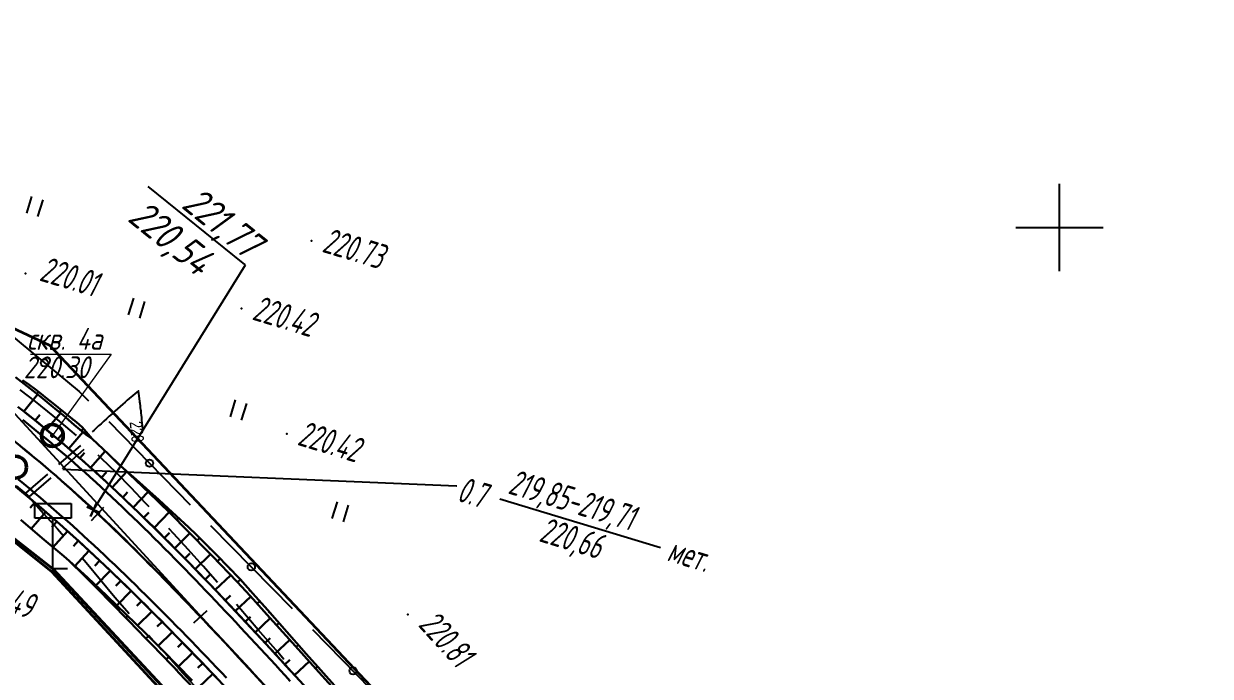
# Model space of a CAD drawing. Header units: millimetres. Extents: x -1799 to 6962, y -1020 to 4121.
# Drawn here: x -748.1 to -584.9, y 3617 to 3706.7 of the extents above; entities that cross this region are included whole.
import ezdxf
from ezdxf import colors
from ezdxf.entities.mleader import LeaderData, LeaderLine
from ezdxf.math import Vec2, Vec3

# ---------------------------------------------------------------- set-up
doc = ezdxf.new("R2010")
doc.units = ezdxf.units.MM
doc.linetypes.add('CONTI', pattern=[0])
for name, color, linetype, lineweight in [('10', 1, 'Continuous', 35), ('геология', 7, 'Continuous', 20), ('КОПИЯ_ОСЬ_13_ОТКОСЫ', 7, 'Continuous', 30), ('КОПИЯ_ОСЬ_ГРАНИЦЫ_ПОЛОС', 7, 'Continuous', 30), ('ОСЬ_ВЕРХ_ПОКРЫТИЯ_ГРАНИЦЫ_ПОЛОС', 7, 'Continuous', 30), ('ОСЬ_ВЕРХ_ПОКРЫТИЯ_ОСЬ', 1, 'Continuous', 30), ('Отметки', 5, 'Continuous', 30)]:
    doc.layers.add(name, color=color, linetype=linetype, lineweight=lineweight)
for name, color, linetype in [('_Ростелеком', 6, 'Continuous'), ('GOR_BDEFAULT', 212, 'CONTI'), ('NAD_MDEFAULT', 7, 'CONTI'), ('PI_OTDEFAULT', 172, 'CONTI'), ('PI_TTDEFAULT', 5, 'CONTI'), ('PLN_O', 7, 'CONTI'), ('SETKR', 2, 'CONTI'), ('SIT_LDEFAULT', 7, 'CONTI'), ('ZAPSKDEFAULT', 7, 'CONTI'), ('КОПИЯ_ОСЬ_ТАНГЕНСЫ', 1, 'Continuous'), ('ОСЬ_ВЕРХ_ПОКРЫТИЯ_ПИКЕТЫ', 1, 'Continuous'), ('ОСЬ_ВЕРХ_ПОКРЫТИЯ_ТАНГЕНСЫ', 1, 'Continuous'), ('разметка', 7, 'Continuous')]:
    doc.layers.add(name, color=color, linetype=linetype)
doc.styles.add('eskd', font='spds.shx', dxfattribs={"width": 1.2, "oblique": 15})
doc.styles.add('SHRFT', font='TXT', dxfattribs={"width": 3.5})
doc.styles.add('STYLE1', font='romand.shx', dxfattribs={"width": 0.9})
doc.styles.add('ГОСТ', font='', dxfattribs={"oblique": 15, "height": 4})
doc.styles.get('ГОСТ').set_extended_font_data('GOST type A')
doc.linetypes.add('кабель_связи_проект.', pattern='A,10,-1,["/",STYLE1,S=3,R=0,X=0,Y=-1.5],-4.1', length=15.1)

# ---------------------------------------------------------------- blocks, each defined once
blk = doc.blocks.new('BL_333')
at = {"color": 0}
for p, q in [((0, -6), (0, 6)), ((-6, 0), (6, 0))]:
    blk.add_line(p, q, dxfattribs=at)
blk = doc.blocks.new('BL_2011')
at = {"color": 0}
for p, q in [((0, 0), (0, 2.4)), ((1.6, 0), (1.6, 2.4))]:
    blk.add_line(p, q, dxfattribs=at)
blk = doc.blocks.new('BL_13')
at = {"color": 0}
for p, q in [((-2.5, 7), (-2.5, 9)), ((-2.5, 9), (2.5, 9)), ((2.5, 9), (2.5, 7)), ((0, 7), (-2.5, 7)), ((0, 0), (0, 7)), ((2.5, 7), (0, 7)), ((2, 0), (0, 0))]:
    blk.add_line(p, q, dxfattribs=at)
blk = doc.blocks.new('_None')
blk = doc.blocks.new('Крест')
at = {"layer": 'Отметки'}
for points in [[(-1, 0), (1, 0)], [(0, 1), (0, -1)]]:
    blk.add_lwpolyline(points, dxfattribs=at)

msp = doc.modelspace()

# ---------------------------------------------------------------- linework, layer by layer
at = {"linetype": 'Continuous'}
for points in [[(-742.721274194706, 3645.424882506405), (-688.5642046485355, 3643.152492242319), (-688.5020915235709, 3643.133701807273)], [(-682.5881451403166, 3641.344617368107), (-660.5278156915938, 3634.670936280315)]]:
    msp.add_lwpolyline(points, dxfattribs=at)
at = {"layer": '10'}
for points in [[(-1127.044035623481, 3748.853480735247), (-1082.584035623519, 3724.793480734726), (-1040.334035623519, 3713.903480735061), (-945.9640356234067, 3701.783480734949), (-821.164035623593, 3695.803480735433), (-801.8740356235558, 3692.213480734651), (-802.5440356234812, 3689.663480734837), (-744.5440356234812, 3662.453480734875), (-623.344035623295, 3533.8734807348), (-488.3940356235744, 3411.683480735322), (-417.2740356234626, 3367.923480734614), (-360.3940356235744, 3343.983480735135), (-65.03403562370477, 3344.8734807348)], [(-292.8940356235744, 3314.103480735247), (-344.7340356234254, 3319.753480734688), (-352.2740356234626, 3320.573480734986), (-411.164035623593, 3343.133480735508), (-413.7040356236303, 3334.31348073521), (-420.2240356236489, 3338.423480734614), (-418.4240356233695, 3343.833480734763), (-451.844035623295, 3361.683480735322), (-499.7340356234254, 3391.903480735061), (-538.6840356236116, 3423.593480734539), (-636.5140356236861, 3515.243480734912), (-636.5140356236861, 3515.243480734912), (-707.1340356233322, 3591.213480734651), (-744.2240356236489, 3631.303480735433), (-771.1140356233136, 3652.853480735247), (-773.6540356233509, 3647.183480735322), (-777.2440356236675, 3649.833480734763)]]:
    msp.add_lwpolyline(points, dxfattribs=at)
at = {"layer": '_Ростелеком', "linetype": 'кабель_связи_проект.', "lineweight": 40, "ltscale": 0.25}
msp.add_lwpolyline([(-948.5302202035, 3678.474030340475), (-823.7066648495584, 3672.227009011817), (-802.844035623586, 3667.693480735098), (-774.3940356235744, 3654.573480734986), (-771.1140356126616, 3652.853480759461), (-744.0636659028733, 3631.703854776372), (-653.9126219108202, 3534.93125794587), (-613.1441600457092, 3493.635323407513), (-571.1658693935515, 3454.304877544207), (-538.3675685734397, 3423.835414310371), (-499.7591154330203, 3392.664116248873), (-473.8565671725864, 3375.57403624655), (-451.8440356216943, 3361.68348073439), (-428.9018793791383, 3349.429815595423), (-411.164035623593, 3343.133480735508), (-385.1098188510132, 3333.152446087835), (-352.0277874414078, 3321.936123875354), (-297.633610854673, 3315.250894390431)], dxfattribs=at)
at = {"layer": 'GOR_BDEFAULT', "color": 212, "elevation": 220, "flags": 128}
msp.add_lwpolyline([(-731.6882996236, 3650.939217735467), (-731.7382996235883, 3651.389214735863), (-731.7782996235674, 3651.799218735111), (-731.8182996236046, 3652.169213734952), (-731.8582996235837, 3652.51921173503), (-731.8882996235534, 3652.829216734891), (-731.9182996235813, 3653.119217735169), (-731.9482996235511, 3653.379212735606), (-731.978299623579, 3653.619217735169), (-731.9982996235976, 3653.829216734891), (-732.018299623558, 3654.029213735287), (-732.0382996235767, 3654.199212734972), (-732.0582996235953, 3654.359215734911), (-732.0782996235557, 3654.509217735765), (-732.088299623565, 3654.639214735863), (-732.1082996235837, 3654.76921173503), (-732.228299623579, 3655.819214735565), (-732.2782996235674, 3656.189217735467), (-733.5682996236046, 3655.149216735189), (-733.838299623565, 3654.909211734695), (-734.1382996235534, 3654.639214735863), (-734.4682996235697, 3654.349213735585), (-734.8182996236046, 3654.039216734854), (-735.1782996235906, 3653.70921473523), (-735.5582996235953, 3653.379212735606), (-735.9382996236, 3653.029213735287), (-736.3182996236046, 3652.689217735467), (-736.6982996235511, 3652.339211735328), (-737.0682996236046, 3652.009217735765), (-737.4382996236, 3651.679215735209), (-737.7782996235674, 3651.369217735169), (-738.1082996235837, 3651.069214735565), (-738.408299623572, 3650.799218735111), (-738.6782996235906, 3650.549218735111)], dxfattribs=at)
at = {"layer": 'PI_TTDEFAULT', "color": 5}
for p in [(-708.518299623558, 3676.829216734891, 220.728), (-747.8282996235557, 3672.339211735328, 220.008), (-718.1282996236023, 3667.51921173503, 220.42), (-711.908299623572, 3650.289216734854, 220.423), (-695.268299623558, 3625.429215735209, 220.815)]:
    msp.add_point(p, dxfattribs=at)
at = {"layer": 'PLN_O'}
for p, q in [((-751.4282996235906, 3665.109215734911), (-740.4382996236, 3656.119217735169)), ((-740.4382996236, 3656.119217735169), (-739.1782996235906, 3654.829216734891)), ((-736.3782996236023, 3651.969216735487), (-725.1782996235906, 3640.539216734854)), ((-722.3782996236023, 3637.689217735467), (-711.1782996235906, 3626.259217735765)), ((-708.3882996235534, 3623.399216735189), (-697.1882996236, 3611.969216735487))]:
    msp.add_line(p, q, dxfattribs=at)
for centre in [(-745.2382996235883, 3660.039216734854), (-730.7782996235674, 3646.259217735765), (-716.7782996235674, 3631.979210735683), (-702.7882996235767, 3617.689217735467)]:
    msp.add_circle(centre, 0.5, dxfattribs=at)
at = {"layer": 'SIT_LDEFAULT', "color": 7}
for p, q in [((-746.4682996235697, 3654.70921473523), (-748.5782996235557, 3656.349213735585)), ((-744.0382996235767, 3652.759217735765), (-746.4682996235697, 3654.70921473523)), ((-741.6882996236, 3650.799218735111), (-744.0382996235767, 3652.759217735765)), ((-740.8182996236046, 3650.039216734854), (-741.6882996236, 3650.799218735111)), ((-743.228299623579, 3646.059212735307), (-740.2082996235604, 3648.679215735209)), ((-742.768299623558, 3645.539216734854), (-739.7482996235976, 3648.159211734695)), ((-737.368299623593, 3646.909211734695), (-737.8482996235743, 3647.349213735585)), ((-735.3082996235953, 3644.899216735189), (-737.368299623593, 3646.909211734695)), ((-747.768299623558, 3642.129212735606), (-744.7482996235976, 3644.749215735507)), ((-747.3082996235953, 3641.609215734911), (-744.2882996235767, 3644.229210735683)), ((-733.298299623586, 3642.849213735585), (-735.3082996235953, 3644.899216735189)), ((-749.1282996236023, 3643.139214735863), (-747.5382996235767, 3641.869217735169)), ((-731.3182996236046, 3640.759217735765), (-733.298299623586, 3642.849213735585)), ((-747.5382996235767, 3641.869217735169), (-745.3482996235743, 3639.349213735585)), ((-730.8282996235557, 3640.229210735683), (-731.3182996236046, 3640.759217735765)), ((-745.3482996235743, 3639.349213735585), (-743.4282996235906, 3637.20921473523)), ((-743.4282996235906, 3637.20921473523), (-742.6282996236023, 3636.26921173503)), ((-727.4182996235813, 3636.51921173503), (-728.118299623593, 3637.289216734854)), ((-725.478299623579, 3634.399216735189), (-727.4182996235813, 3636.51921173503)), ((-723.3882996235534, 3632.069214735565), (-725.478299623579, 3634.399216735189)), ((-740.048299623586, 3633.219216735487), (-739.5082996235487, 3632.579216734891)), ((-739.5082996235487, 3632.579216734891), (-737.518299623558, 3630.199212734972)), ((-721.4382996236, 3629.839211735328), (-723.3882996235534, 3632.069214735565)), ((-737.518299623558, 3630.199212734972), (-735.5282996235674, 3627.829216734891)), ((-735.5282996235674, 3627.829216734891), (-733.5782996235557, 3625.589211735328)), ((-718.4882996235883, 3626.449212734972), (-718.8182996236046, 3626.829216734891)), ((-715.8182996236046, 3623.349213735585), (-718.4882996235883, 3626.449212734972)), ((-730.9282996235906, 3622.609215734911), (-729.158299623572, 3620.649216735189)), ((-713.0982996235743, 3620.199212734972), (-715.8182996236046, 3623.349213735585)), ((-729.1482996235627, 3620.659211734695), (-726.6982996235511, 3617.95921473523)), ((-712.2882996235767, 3619.26921173503), (-713.0982996235743, 3620.199212734972)), ((-726.7082996235604, 3617.949212734972), (-724.1982996235511, 3615.199212734972))]:
    msp.add_line(p, q, dxfattribs=at)
at = {"layer": 'геология', "color": 1, "linetype": 'Continuous'}
for p, q in [((-747.1297060715642, 3661.222246702214), (-736.0384942934525, 3661.222246702214)), ((-736.0384942934525, 3661.222246702214), (-744.1390435478734, 3650.0449848747))]:
    msp.add_line(p, q, dxfattribs=at)
at = {"layer": 'геология', "color": 1, "linetype": 'Continuous', "lineweight": 50}
for centre, radius in [((-744.1390435478734, 3650.0449848747), 1.5), ((-744.1390435478734, 3650.0449848747), 0.1033866461948492), ((-749.1892529598463, 3645.697183556308), 1.5)]:
    msp.add_circle(centre, radius, dxfattribs=at)
at = {"layer": 'КОПИЯ_ОСЬ_13_ОТКОСЫ'}
for points in [[(-749.2217216321933, 3658.069158543286), (-746.747051222037, 3656.153387058911), (-745.930644972037, 3655.506566990552), (-745.1192436048495, 3654.854681004223), (-744.3116874525058, 3654.199407566723), (-743.509014112662, 3653.539281834302), (-742.7100028821933, 3652.875982273755), (-741.9159354993808, 3652.208074558911), (-741.1253471204745, 3651.537237156567), (-740.3395194837558, 3650.862035740552), (-739.5570487806308, 3650.184087742505), (-738.6778373548495, 3649.617834080395), (-736.428447706412, 3647.481878269848), (-734.9447440931308, 3646.048376072583), (-732.6877860853183, 3643.942327488598), (-729.7241630384433, 3641.101842869458), (-727.7161063978183, 3639.13321493977), (-725.7254447767245, 3637.147008885083), (-722.156963331412, 3633.513769138989), (-718.7129325696933, 3629.927679051098), (-716.934307081412, 3627.989110935864), (-714.219463331412, 3625.001134861645), (-711.5234794446933, 3622.012975681958), (-707.5052909681308, 3617.538427342114), (-700.7950248548495, 3610.123601902661)], [(-749.2216976717664, 3658.069161154714), (-746.7470806673718, 3656.153376318899), (-745.9306362703992, 3655.506567694631), (-745.1192654207898, 3654.854681708303), (-744.3116558626843, 3654.199396826712), (-743.5090206698133, 3653.539274908987), (-742.7100323275281, 3652.875979163137), (-741.9159115389539, 3652.208086707083), (-741.1253231600476, 3651.537241675344), (-740.3394955233289, 3650.862032629934), (-738.6778057650281, 3649.617838599173)], [(-748.2264126375867, 3657.652041174856), (-747.3714397982312, 3657.049536444631), (-746.5249126986218, 3656.436644293753), (-745.6999538973523, 3655.797129370657), (-744.8793743685437, 3655.153250433889), (-744.0624950960828, 3654.505896307913), (-741.6379192904187, 3652.538756110159), (-740.837817056532, 3651.875586249319), (-740.0417812899304, 3651.208750464407), (-738.6778057650281, 3649.617838599173)], [(-747.6438625887586, 3657.241514899221), (-747.6870220736218, 3657.180269934622)], [(-748.0450248548495, 3653.35440634602), (-746.183818800162, 3655.707159031567)], [(-746.033617837782, 3656.055792548147), (-746.2582043245984, 3655.766077734915)], [(-744.460245950575, 3654.821104742971), (-744.5361431673718, 3654.725340582815)], [(-742.903490884657, 3653.565558173147), (-743.1599377230359, 3653.249476172415)], [(-746.4834403821933, 3652.104650486645), (-745.8542899915683, 3652.881872166333)], [(-744.9359550306308, 3650.837713230786), (-743.029033643912, 3653.140813816723)], [(-741.352839334364, 3652.302462317434), (-741.4394177035047, 3652.19800446221)], [(-743.4021415540683, 3649.554082859692), (-742.758525831412, 3650.315130222973)], [(-741.881572706412, 3648.254858006177), (-739.9340019056308, 3650.510686863598)], [(-739.8513058260633, 3650.986590125051), (-740.1564510897351, 3650.724974371878)], [(-740.3800468275058, 3646.933629978833), (-739.7218437025058, 3647.677709568677)], [(-738.882060987662, 3645.608495701489), (-736.8612479993808, 3647.892858494458)], [(-735.6860366895762, 3646.764988339891), (-734.9447669818965, 3646.048370457639), (-732.6877723768321, 3643.942326701631), (-729.7241765096751, 3641.101832784166), (-727.716107471284, 3639.133207238664), (-725.7254139021006, 3637.147013104905), (-722.1569515302745, 3633.513773358812), (-718.7129512861338, 3629.927675641527), (-716.9342876508799, 3627.989113248338), (-714.219474418458, 3625.001131452073), (-711.5234695509043, 3622.012991345872), (-707.5052753522959, 3617.538425839891), (-700.7950378492442, 3610.123604215135)], [(-735.6860366895762, 3646.764988339891), (-735.6267459303108, 3646.702769908507), (-735.4457909449902, 3646.519110015978), (-735.2603002920714, 3646.340032167186), (-735.070389910039, 3646.165648318281), (-732.6181551054087, 3644.020568526735), (-730.317703349885, 3641.963323033799), (-729.5605617597666, 3641.270519650926), (-728.8140731885997, 3640.567648805131), (-725.4393564298716, 3637.431588567247), (-724.3263240888682, 3636.37824288701), (-723.5945383146372, 3635.667073644151), (-722.8716245725718, 3634.948217786302), (-721.4400793150035, 3633.499817288865), (-720.0160976484385, 3632.048470891466), (-718.3183113172618, 3630.302101529588), (-716.5569397047129, 3628.343983090867), (-714.5386787489024, 3626.081760800828), (-709.217111213502, 3620.044859326829), (-707.2337432935801, 3617.788286603441), (-704.9624019697276, 3615.25791589116)], [(-737.3961601087558, 3644.269842137036), (-736.7107353040683, 3645.020635594067)], [(-735.9248466321933, 3642.915166844067), (-733.9111747571933, 3645.08389853352)], [(-732.7061999872294, 3644.098393596162), (-732.7734528616038, 3644.022276795854)], [(-749.44940203017, 3643.247048028198), (-746.448181327045, 3640.749428399292), (-743.4893190223574, 3638.187325127808), (-741.8413698036074, 3636.719032891479), (-740.20721453017, 3635.235359795776), (-736.9697267372012, 3632.217781670776), (-733.7715455848574, 3629.142586358276), (-729.90740984267, 3625.317207940308), (-728.5124513465762, 3623.910439141479), (-726.84442156142, 3622.212685235229), (-725.3894655067324, 3620.719368584839), (-723.3170167762637, 3618.574989922729), (-720.5615846473574, 3615.698921807495)], [(-734.4687919446933, 3641.544042576489), (-733.7886771985995, 3642.258642185864)], [(-733.0199394056308, 3640.165258396802), (-730.981670362662, 3642.307104099927)], [(-731.2122059896556, 3642.76874533986), (-731.2348061636058, 3642.743535436143)], [(-746.5723268348574, 3640.852699883667), (-747.20721453017, 3640.08979094812)], [(-729.7301174238291, 3641.425667203416), (-729.8852072790232, 3641.256174958696)], [(-745.05828874892, 3639.545937188354), (-747.0620729286074, 3637.231850274292)], [(-731.5796928235995, 3638.777685154614), (-730.8893241712558, 3639.481054295239)], [(-730.1523856946933, 3637.37671469563), (-728.0777396985995, 3639.490331638989)], [(-728.2684389188853, 3640.060601151933), (-728.3205691412059, 3640.004503644456)], [(-748.4660646278262, 3638.446388848511), (-745.5491334754824, 3635.923073418823), (-742.5693361122012, 3633.441719659058), (-741.8355714637637, 3632.804909356323), (-739.318786795795, 3630.51020110437), (-736.64373796767, 3628.001289971558), (-733.997009452045, 3625.462563164917), (-731.3969728309512, 3622.912026055542), (-728.819763358295, 3620.338478692261), (-727.0134279090762, 3618.510384209839), (-724.9350587684512, 3616.385872491089)], [(-743.546325858295, 3638.236733086792), (-744.214294608295, 3637.465370782104)], [(-726.8033701017466, 3638.69914094304), (-727.0312925413218, 3638.453873074998)], [(-725.339160545167, 3637.336764729966), (-725.4158750608531, 3637.255703366746)], [(-742.0516359168887, 3636.907906182495), (-744.0532838661074, 3634.677040703979)], [(-740.5686647254824, 3635.565956719604), (-741.2421876747012, 3634.828011162964)], [(-728.7273368665683, 3635.973424900708), (-728.0260429212558, 3636.66821860188)], [(-727.3197440931308, 3634.552587498364), (-725.220195753287, 3636.632635105786)], [(-723.8920904234019, 3635.956242955674), (-724.2222257688609, 3635.61653748845)], [(-739.102478202045, 3634.205666192261), (-741.063903983295, 3632.101326592651)], [(-722.4740367963877, 3634.545949376573), (-722.5863395765391, 3634.434953130235)], [(-742.5693243970072, 3633.441731857521), (-741.8355897893107, 3632.804912852508), (-739.3187848557627, 3630.510192798835), (-736.6437338818705, 3628.001299308998), (-733.9969920148051, 3625.462559150917), (-731.3969964017069, 3622.912039207679), (-728.819790743748, 3620.338493751747), (-727.013412379185, 3618.510394500953), (-724.9350337018168, 3616.385861801368)], [(-742.5693243970072, 3633.441731857521), (-741.8404070367014, 3632.799834059936), (-741.1305704344904, 3632.136375951034), (-740.4247054089701, 3631.467488097412), (-738.0194171895182, 3629.043506550056), (-733.9210080136454, 3624.850567268592), (-732.2041720379984, 3623.09764139579), (-731.5219401349223, 3622.390050338966), (-730.1466397275126, 3620.981717514259), (-729.4656952847636, 3620.269363807899), (-727.4075154294169, 3618.139768051368), (-726.7269848813212, 3617.422334121925), (-724.6717680920756, 3615.27578680442)], [(-737.6394655067324, 3632.841988213745), (-738.2932741004824, 3632.140541680542)], [(-725.9122123548495, 3633.131780613598), (-725.2123222181308, 3633.825139988598)], [(-724.520732862662, 3631.69522665852), (-722.3895683118808, 3633.750646580395)], [(-721.0695062711802, 3633.122122205247), (-721.4357343748179, 3632.762799657335)], [(-739.6587721337473, 3630.699470924598), (-739.5954653252757, 3630.762458490593)], [(-736.1879884559512, 3631.466103203979), (-738.1523439247012, 3629.423164971558)], [(-723.132305128287, 3630.255681980786), (-722.4219169446933, 3630.940801609692)], [(-721.743877393912, 3628.816137303052), (-719.616191847037, 3630.868200291333)], [(-719.6704422071543, 3631.692924893846), (-719.7930666044322, 3631.573711789598)], [(-738.2511996258891, 3629.278649734718), (-738.2300070752299, 3629.299554275733)], [(-734.7463380653262, 3630.079872735229), (-735.4011232215762, 3629.398903496948)], [(-718.2780204847422, 3630.257311261644), (-718.681991203126, 3629.893930829515)], [(-736.8497675885355, 3627.85177080558), (-736.6707076062357, 3628.026880668861)], [(-733.3112794715762, 3628.686928399292), (-735.2789308387637, 3626.699318536011)], [(-720.3658256360995, 3627.366674412427), (-719.650615675162, 3628.044439305005)], [(-718.9937553235995, 3625.911504734692), (-716.8638725110995, 3627.911626805005)], [(-716.9404827192393, 3628.770370877733), (-717.0751396253672, 3628.649242795457)], [(-735.4537462224162, 3626.419512199623), (-735.3940514554179, 3626.477874683601)], [(-731.8899537879824, 3627.279854424683), (-732.545837577045, 3626.617317803589)], [(-730.4686281043887, 3625.872780450073), (-732.4102784950137, 3623.911446221558)], [(-715.6072879865733, 3627.279539502611), (-715.984122855958, 3626.943342603196)], [(-714.2775970533457, 3625.785583890428), (-714.4038749769297, 3625.674269116868)], [(-734.0560702313578, 3624.988953041297), (-733.7835740079081, 3625.254905151588)], [(-729.0551759559512, 3624.457802422729), (-729.708435233295, 3623.810036309448)], [(-717.624980909537, 3624.453313816723), (-716.9121513196933, 3625.117010105786)], [(-716.2620658704745, 3622.989568699536), (-714.1656913587558, 3624.941503513989)], [(-712.9550682142344, 3624.285278714647), (-713.2995964124766, 3623.981575406541)], [(-732.6566561688578, 3623.560093330604), (-732.565935992161, 3623.648858474952)], [(-727.6510011512637, 3623.03363860437), (-729.5981447059512, 3621.120583184448)], [(-711.6325393751231, 3622.784973538865), (-711.7473827436534, 3622.68373910283)], [(-731.2633723248637, 3622.125272201759), (-730.9308804501688, 3622.449966835243)], [(-726.251892264545, 3621.604500420776), (-726.9035646278262, 3620.969551690308)], [(-714.9009208509433, 3621.524236668286), (-714.1995048353183, 3622.172063816723)], [(-713.5439872571933, 3620.054998387036), (-711.4783744642245, 3621.962743748364)], [(-710.3100105360118, 3621.284668363084), (-710.6222568586436, 3621.009420789232)], [(-729.869122408787, 3620.691399025184), (-729.7571419705546, 3620.798441337806)], [(-728.4815377225077, 3619.251057075721), (-728.1049298276102, 3619.615036415321)], [(-724.8583986122012, 3620.16986907312), (-726.8005983192324, 3618.292824395386)], [(-712.186992628287, 3618.585760105786), (-711.4984550306308, 3619.221685398755)], [(-708.9878593519297, 3619.784029401292), (-709.092074973878, 3619.69243089055)], [(-727.0947092999613, 3617.809999870521), (-726.9680460919535, 3617.930148529274)], [(-723.4685060340762, 3618.731728203979), (-724.11590593642, 3618.106056817261)], [(-710.830791456412, 3617.115850437817), (-708.8022880384433, 3618.982732762036)], [(-707.6675106123057, 3618.281805432786), (-707.949927909669, 3618.033579267015)], [(-722.0842286903262, 3617.288216241089), (-724.0161134559512, 3615.437355645386)]]:
    msp.add_lwpolyline(points, dxfattribs=at)
at = {"layer": 'КОПИЯ_ОСЬ_ГРАНИЦЫ_ПОЛОС'}
for points in [[(-748.3876994470102, 3653.624677586754), (-747.5852446801928, 3652.989420332399), (-746.7868703526237, 3652.349752646324), (-745.9925290584415, 3651.705788744998), (-745.2021718044907, 3651.057641636034), (-744.4157480551712, 3650.405423102354), (-743.6332057772579, 3649.749243729201), (-742.8544914840804, 3649.08921291252), (-742.0795502788005, 3648.425438853365), (-741.3083258975148, 3647.758028592368), (-740.5407607512225, 3647.087088002277), (-739.776795967764, 3646.41272181311), (-739.01637143277, 3645.735033623328), (-738.2594258302033, 3645.054125908216), (-737.5058966821143, 3644.370100049687), (-736.7557203884553, 3643.683056332556), (-736.0088322647989, 3642.993093976204), (-735.2651665818903, 3642.300311148551), (-734.5246566021142, 3641.604804980022), (-733.7872346173881, 3640.906671588694), (-733.0528319850473, 3640.206006088679), (-732.3213791642538, 3639.502902625513), (-731.5928057513574, 3638.797454379884), (-730.867040514966, 3638.089753601153), (-730.144011430084, 3637.379891615746), (-729.4236457122806, 3636.66795886719), (-728.7058698513047, 3635.954044920777), (-727.9906096436225, 3635.238238490571), (-727.2777902255384, 3634.520627471072), (-726.567336104772, 3633.801298945596), (-725.8591711923855, 3633.08033923005), (-725.1532188337496, 3632.357833869209), (-724.4494018396272, 3631.633867691656), (-723.747642516295, 3630.908524811653), (-723.0478626957829, 3630.181888665457), (-722.3499837653271, 3629.454042030883), (-721.6539266967648, 3628.725067054306), (-720.9596120751721, 3627.995045282331), (-720.2669601278521, 3627.264057678555), (-719.5758907523905, 3626.532184653369), (-718.8863235444496, 3625.799506090966), (-718.1981778259124, 3625.066101377283), (-717.5113726714826, 3624.332049423282), (-716.8258269367998, 3623.597428695683), (-716.1414592843121, 3622.862317231868), (-715.4581882107796, 3622.126792694827), (-714.7759320729729, 3621.39093236198), (-714.0946091145361, 3620.654813184788), (-713.4141374915398, 3619.918511799921), (-712.7344352985583, 3619.182104558137), (-712.0554205941935, 3618.445667558734), (-711.3770114269482, 3617.709276664456), (-710.6991258605176, 3616.973007543397), (-710.0216819987018, 3616.236935684842)], [(-748.6834444388423, 3642.619367747952), (-747.931846818441, 3641.996968984057), (-747.1829847667741, 3641.370349571494), (-746.4368142294315, 3640.739606324037), (-745.6932897028073, 3640.104835315061), (-744.9523642638433, 3639.466131884058), (-744.2139896092613, 3638.823590655265), (-743.4781160892944, 3638.177305532073), (-742.7446927414476, 3637.527369714727), (-742.013667324054, 3636.873875704979), (-741.2849863519859, 3636.216915321921), (-740.5585951291341, 3635.556579704781), (-739.8344377815574, 3634.892959334341), (-739.11245729037, 3634.226144036663), (-738.3925955242212, 3633.55622300451), (-737.6747932718627, 3632.883284803865), (-736.9589902739008, 3632.207417392557), (-736.2451252555675, 3631.528708137025), (-735.5331359553584, 3630.847243816045), (-734.8229591578911, 3630.163110657048), (-734.1145307265888, 3629.476394337987), (-733.407785631096, 3628.787180005026), (-732.7026579792346, 3628.095552298625), (-731.9990810460204, 3627.401595360053), (-731.2969873043676, 3626.705392864917), (-730.5963084536979, 3626.007028026891), (-729.8969754506743, 3625.306583634962), (-729.1989185381299, 3624.604142052506), (-728.5020672722803, 3623.899785254535), (-727.806350552788, 3623.193594841671), (-727.1116966501777, 3622.485652059701), (-726.418033236454, 3621.776037831244), (-725.7252874112655, 3621.064832761337), (-725.0333857283313, 3620.352117172827), (-724.342254228357, 3619.63797112779), (-723.6518184615616, 3618.922474443366), (-722.9620035189055, 3618.205706719694), (-722.2727340564506, 3617.487747360406), (-721.5839343248717, 3616.768675607083)]]:
    msp.add_lwpolyline(points, dxfattribs=at)
at = {"layer": 'КОПИЯ_ОСЬ_ТАНГЕНСЫ'}
msp.add_line((-773.6982996241331, 3679.529214735528), (-578.3882996241355, 3467.279214735528), dxfattribs=at)
at = {"layer": 'ОСЬ_ВЕРХ_ПОКРЫТИЯ_ГРАНИЦЫ_ПОЛОС', "linetype": 'Continuous'}
for points in [[(-655.0626640150058, 3556.519353855786), (-711.2103690931308, 3617.528295506177), (-715.2911186048495, 3621.946722019848), (-717.686992628287, 3624.51993368977), (-719.7529716321933, 3626.719915379223), (-721.4849662610995, 3628.547674168286), (-725.6880912610995, 3632.905584324536), (-728.891338331412, 3636.13892172688), (-732.1459159681308, 3639.333471287427), (-735.1614799329745, 3642.203283299145), (-736.8019218275058, 3643.725469578442), (-738.4566459485995, 3645.232152928052), (-741.5098075696933, 3647.933050144848), (-743.0588798353183, 3649.263128269848), (-744.6217460462558, 3650.576971043286), (-746.2015800306308, 3651.875982273755), (-747.7960014173495, 3653.157018650708), (-748.869121534537, 3654.002111424145)], [(-748.3909717283295, 3653.62725225502), (-747.5885171051104, 3652.992026581814), (-746.7901429398535, 3652.352390191902), (-745.995801836476, 3651.708457303618), (-745.2054448113395, 3651.060340916191), (-744.4190213382153, 3650.408152814408), (-743.6364793934827, 3649.752003584442), (-742.857765499697, 3649.092002611992), (-742.0828247693917, 3648.428258103703), (-741.3116009477726, 3647.760877091822), (-740.5440364552105, 3647.089965454687), (-739.7800724284807, 3646.415627918591), (-739.0196487623816, 3645.737968073611), (-738.2627041497235, 3645.057088403416), (-737.5091761214917, 3644.373090279673), (-736.7590010862823, 3643.686073989992), (-736.0121143688066, 3642.996138751892), (-735.2684502481043, 3642.303382732359), (-734.5279419953204, 3641.607903057163), (-733.7905219106669, 3640.909795844381), (-733.0561213601522, 3640.209156209988), (-732.3246708110873, 3639.506078291138), (-731.5960998681749, 3638.800655272243), (-730.8703373080552, 3638.092979396147), (-730.1473111139112, 3637.383141995792), (-729.4269485093446, 3636.671233506327), (-728.7091759917585, 3635.957343489316), (-727.9939193657101, 3635.241560664413), (-727.2811037750125, 3634.523972919596), (-726.5706537350397, 3633.804667337251), (-725.8624931643917, 3633.08373022863), (-725.1565454157735, 3632.361247145024), (-724.4527333073984, 3631.637302905706), (-723.7509791526736, 3630.911981623073), (-723.0512047907887, 3630.185366733384), (-722.3533316159064, 3629.457541009796), (-721.6572806067907, 3628.728586603341), (-720.9629723553862, 3627.998585052242), (-720.2703270957481, 3627.267617315439), (-719.5792647318358, 3626.535763807048), (-718.8897048660638, 3625.80310440847), (-718.2015668263684, 3625.06971849819), (-717.5147696940312, 3624.33568498717), (-716.8292323305122, 3623.601082338405), (-716.1448734045753, 3622.865988589277), (-715.4616114186265, 3622.130481394393), (-714.7793647354611, 3621.394638033037), (-714.0980516042237, 3620.658535451082), (-713.4175901865146, 3619.922250282404), (-712.737898582438, 3619.185858875898), (-712.0588948558343, 3618.449437323411), (-711.3804970603578, 3617.713061488618), (-710.7026232646222, 3616.976807031234), (-710.0251915775789, 3616.240749440541)], [(-711.4383729875171, 3616.299553499942), (-712.1160792313658, 3617.035625975964), (-712.7942341644866, 3617.771738199902), (-713.4729196302851, 3618.507814584685), (-714.152217460467, 3619.243779377465), (-714.8322094487867, 3619.97955661678), (-715.512977326367, 3620.715070105543), (-716.1946027356807, 3621.450243399863), (-716.877167204706, 3622.1849997569), (-717.5607521214024, 3622.919262128336), (-718.2454387072557, 3623.652953126852), (-718.9313079910553, 3624.385994993535), (-719.6184407827004, 3625.118309574586), (-720.3069176461631, 3625.849818303634), (-720.9968188727416, 3626.580442157959), (-721.688224453761, 3627.310101648246), (-722.3812140532445, 3628.038716785063), (-723.0758669801489, 3628.766207048123), (-723.772262160308, 3629.492491368589), (-724.4704781082892, 3630.217488099274), (-725.1705928985521, 3630.941114993219), (-725.872684136606, 3631.663289171097), (-726.5768289296157, 3632.383927104448), (-727.2831038566565, 3633.102944583085), (-727.9915849390582, 3633.82025669833), (-728.7023476095837, 3634.535777820659), (-729.4154666816085, 3635.249421556865), (-730.1310163181824, 3635.961100757507), (-730.8490700001621, 3636.670727464755), (-731.5697004940212, 3637.378212906805), (-732.2929798194873, 3638.083467477386), (-733.018979216713, 3638.78640069851), (-733.7477691123404, 3639.486921215815), (-734.4794190859157, 3640.184936766897), (-735.2139978354007, 3640.88035416921), (-735.9515731423362, 3641.573079292116), (-736.6922118360726, 3642.26301704665), (-737.4359797582347, 3642.950071355713), (-738.182941726167, 3643.634145145689), (-738.9331614956809, 3644.315140326892), (-739.6867017237146, 3644.992957774934), (-740.443623930556, 3645.66749730931), (-741.2039884606402, 3646.338657694322), (-741.9678544436665, 3647.006336603698), (-742.7352797549011, 3647.670430622448), (-743.5063209748387, 3648.330835220789), (-744.2810333481375, 3648.987444756937), (-745.0594707425826, 3649.640152448242), (-745.8416856065651, 3650.288850375836), (-746.6277289268819, 3650.93342946322), (-747.4176501852835, 3651.573779468809), (-748.2114973147309, 3652.209788985004)]]:
    msp.add_lwpolyline(points, dxfattribs=at)
at = {"layer": 'ОСЬ_ВЕРХ_ПОКРЫТИЯ_ГРАНИЦЫ_ПОЛОС', "linetype": 'Continuous', "lineweight": 30}
for points in [[(-720.1722029431166, 3616.739072444302), (-720.8612635075315, 3617.459862444935), (-721.5507952385724, 3618.179698774976), (-722.2408745185148, 3618.898502103438), (-722.9315773768376, 3619.616192923312), (-723.62297946336, 3620.332691532944), (-724.3151560204769, 3621.047918004369), (-725.0081818550443, 3621.761792172131), (-725.7021313115747, 3622.474233597902), (-726.3970782433662, 3623.185161553708), (-727.0930959849702, 3623.89449499586), (-727.7902573240772, 3624.602152548184), (-728.4886344725, 3625.308052475949), (-729.1882990381764, 3626.012112663512), (-729.8893219961228, 3626.714250587312), (-730.5917736595347, 3627.414383311209), (-731.2957236504208, 3628.112427448307), (-732.001240870266, 3628.808299149771), (-732.7083934705788, 3629.50191408248), (-733.4172488224776, 3630.193187408534), (-734.1278734867137, 3630.882033768495), (-734.8403331836362, 3631.568367263687), (-735.5546927617306, 3632.252101429191), (-736.2710161672057, 3632.933149232914), (-736.9893664124738, 3633.611423039262), (-737.709805544544, 3634.286834607286), (-738.4323946132408, 3634.95929506739), (-739.1571936388991, 3635.628714905505), (-739.8842615799131, 3636.295003955637), (-740.6136562999363, 3636.958071377513), (-741.3454345344999, 3637.617825639819), (-742.0796518580082, 3638.274174528581), (-742.8163626493097, 3638.927025100601), (-743.555620058256, 3639.576283708599), (-744.2974759705157, 3640.221855959308), (-745.0419809730865, 3640.863646725577), (-745.7891843192538, 3641.501560121228), (-746.5391338927056, 3642.135499501986), (-747.291876172143, 3642.765367460822), (-748.0474561945794, 3643.391065803741), (-748.805917519252, 3644.01249556375)], [(-721.5837545961458, 3616.768482030754), (-722.2725542094468, 3617.487554066268), (-722.9618235341823, 3618.205513725442), (-723.6516383190665, 3618.922281772283), (-724.3420739069024, 3619.637778801297), (-725.0332052084177, 3620.351925209549), (-725.7251066728695, 3621.064641182696), (-726.4178522604252, 3621.775846659591), (-727.1115154156778, 3622.485461316456), (-727.8061690397062, 3623.193404543598), (-728.5018854626887, 3623.899595425849), (-729.1987364129945, 3624.603952715558), (-729.8967929897681, 3625.306394812104), (-730.5961256375504, 3626.006839736749), (-731.2968041154581, 3626.705205129844), (-731.9988974658972, 3627.4014082024), (-732.702473989475, 3628.095365740744), (-733.4076012132773, 3628.786994069268), (-734.1143458622882, 3629.476209045773), (-734.8227738297046, 3630.162926029799), (-735.5329501451542, 3630.847059877043), (-736.244938947164, 3631.528524903965), (-736.9588034508834, 3632.207234895242), (-737.6746059162451, 3632.883103061852), (-738.392407620142, 3633.556042041083), (-739.1122688211526, 3634.225963876036), (-739.834248731544, 3634.892779996072), (-740.5584054834817, 3635.55640121681), (-741.2847960936979, 3636.216737706599), (-742.0134764389859, 3636.873698983726), (-742.7445012150183, 3637.527193914552), (-743.4779239068939, 3638.177130674397), (-744.2137967573854, 3638.823416767095), (-744.9521707280855, 3639.465958988679), (-745.6930954701875, 3640.104663438548), (-746.4366192863581, 3640.739435491537), (-747.1827891010817, 3641.370179807221), (-747.9316504184007, 3641.99680031502), (-748.6832472907172, 3642.619200198365)]]:
    msp.add_lwpolyline(points, dxfattribs=at)
at = {"layer": 'ОСЬ_ВЕРХ_ПОКРЫТИЯ_ОСЬ'}
msp.add_lwpolyline([(-748.0953129303143, 3648.258102298168), (-747.3366241021631, 3647.632106497337), (-746.5813108448838, 3647.002041846898), (-745.8293268183388, 3646.368007392076), (-745.0806243096504, 3645.730101197411), (-744.3351542701912, 3645.088420384948), (-743.5928663511786, 3644.443061124918), (-742.8537089397341, 3643.79411864878), (-742.1176291942156, 3643.141687268776), (-741.3845730789963, 3642.485860379797), (-740.654485398516, 3641.826730473352), (-739.9273098315371, 3641.164389150602), (-739.2029889646419, 3640.498927140993), (-738.4814643252084, 3639.830434303184), (-737.7626764137149, 3639.158999654849), (-737.0465647364526, 3638.484711374541), (-736.333067837104, 3637.807656826836), (-735.6221233277665, 3637.127922573512), (-734.913667920473, 3636.445594389376), (-734.2076374571388, 3635.760757285555), (-733.5039669402668, 3635.073495516007), (-732.8025905622835, 3634.38389260826), (-732.1034417351675, 3633.692031375517), (-731.406453119349, 3632.997993933422), (-730.7115566524644, 3632.301861722407), (-730.0186835775003, 3631.603715528187), (-729.3277644710233, 3630.903635502246), (-728.6387292705385, 3630.201701180463), (-727.9515073019047, 3629.497991500807), (-727.2660273064012, 3628.792584836868), (-726.5822174672703, 3628.085559000646), (-725.9000054362605, 3627.376991281671), (-725.2193183597028, 3626.666958457244), (-723.8622252830155, 3625.24280221985), (-722.5103462755123, 3623.813695237425), (-721.1630829178521, 3622.380235799973), (-719.8198311267097, 3620.943016289187), (-718.4799819356613, 3619.502623950516), (-716.4752459757929, 3617.337360406679), (-712.4762597280987, 3612.997147929308)], dxfattribs=at)
at = {"layer": 'ОСЬ_ВЕРХ_ПОКРЫТИЯ_ПИКЕТЫ'}
for p, q in [((-738.7501307071561, 3638.37128226125), (-737.0412520271984, 3640.196038040717)), ((-724.6688190553596, 3624.276858171833), (-722.8552172373948, 3625.997569782113))]:
    msp.add_line(p, q, dxfattribs=at)
at = {"layer": 'ОСЬ_ВЕРХ_ПОКРЫТИЯ_ТАНГЕНСЫ'}
msp.add_line((-773.6982996241331, 3679.529214735528), (-578.3882996241355, 3467.279214735528), dxfattribs=at)
at = {"layer": 'разметка', "lineweight": 30, "ltscale": 7}
msp.add_lwpolyline([(-712.476259728157, 3612.997147929308), (-712.4762597280987, 3612.997147929308, 0.01235218202034635), (-733.492680233574, 3635.085404292134, 0.03661044654120093), (-755.876995370103, 3654.27178463192, 0.09065535922846071), (-804.5465991596775, 3677.549548974645, 0.03739585192574932), (-833.5360743605615, 3682.907909847249, 0.01315485282445866), (-863.9193614647575, 3685.429560735275), (-863.9193614647575, 3685.429560735275), (-863.9193614647575, 3685.429560735275)], format="xyb", dxfattribs=at)

# ---------------------------------------------------------------- block references
at = {"layer": '_Ростелеком'}
msp.add_blockref('BL_13', (-744.0636659028733, 3631.703854776372), dxfattribs=at)
at = {"layer": 'SETKR', "color": 82}
msp.add_blockref('BL_333', (-605.6482996235627, 3678.639214735863), dxfattribs=at)
at = {"layer": 'ZAPSKDEFAULT', "color": 7, "rotation": 342.9999999999999}
for p in [(-747.6482996235627, 3680.639214735863), (-733.6482996235627, 3666.639214735863), (-719.6482996235627, 3652.639214735863), (-705.6482996235627, 3638.639214735863)]:
    msp.add_blockref('BL_2011', p, dxfattribs=at)
at = {"layer": 'Отметки', "rotation": 335.2868290192054}
msp.add_blockref('Крест', (-738.481464325645, 3639.830434302253), dxfattribs=at)

# ---------------------------------------------------------------- texts
at = {"layer": 'GOR_BDEFAULT', "color": 212, "style": 'SHRFT', "width": 0.75}
msp.add_text('220', height=1.722262, rotation=276.106934, dxfattribs=at).set_placement((-733.5227516235809, 3651.905007735279, 220))
at = {"layer": 'NAD_MDEFAULT', "color": 7, "style": 'eskd', "oblique": 10, "width": 0.8}
for s, p in [('0.7', (-688.6433136235482, 3641.115151735407)), ('219,85-219,71', (-681.6201706235788, 3642.123602735263)), ('220,66', (-677.3556766235761, 3635.550823735458)), ('мет.', (-659.7676086235933, 3632.87974573524))]:
    msp.add_text(s, height=3.5, rotation=342.9999999999999, dxfattribs=at).set_placement(p)
at = {"layer": 'PI_OTDEFAULT', "color": 172, "style": 'eskd', "oblique": 10, "width": 0.8}
for s, rotation, p in [('220.73', 342.9999999999999, (-707.1882996236, 3675.339211735328)), ('220.01', 342.9999999999999, (-746.0682996236046, 3671.399216735189)), ('220.42', 342.9999999999999, (-716.798299623586, 3666.029213735287)), ('220.42', 342.9999999999999, (-710.5782996235557, 3648.799218735111)), ('219.49', 342.9999999999999, (-755.228299623579, 3627.259217735765)), ('220.81', 312, (-693.9382996236, 3623.939217735467))]:
    msp.add_text(s, height=3.5, rotation=rotation, dxfattribs=at).set_placement(p)
at = {"layer": 'геология', "color": 1, "style": 'ГОСТ', "oblique": 15}
for s, p in [('скв. 4а', (-747.6228823353213, 3661.822587503505)), ('220.30', (-748.0960042891584, 3657.920145154384))]:
    msp.add_text(s, height=3, rotation=0.1, dxfattribs=at).set_placement(p)
at = {"layer": 'Отметки', "color": 0, "style": 'ГОСТ', "oblique": 15}
msp.add_text('220,54', height=4, rotation=321.1268151385369, dxfattribs=at).set_placement((-733.9593143364673, 3679.666880513926, 126.574))

# ---------------------------------------------------------------- leaders
at = {"layer": 'Отметки', "ltscale": 0.2}
ml = msp.add_multileader_mtext('Standard', dxfattribs=at)
ml.set_content('221,77', color=256, style='ГОСТ')
ml.set_leader_properties()
ml.set_arrow_properties(name='NONE')
ml.build(insert=Vec2(0, 0))
ml.multileader.update_dxf_attribs({"text_left_attachment_type": 6, "text_right_attachment_type": 6, "dogleg_length": 0.36, "arrow_head_size": 2})
ctx = ml.context
ctx.base_point, ctx.arrow_head_size, ctx.landing_gap_size, ctx.plane_origin, ctx.plane_x_axis, ctx.plane_y_axis = Vec3(-733.544551728112, 3686.354354143771), 2, 0, Vec3(-768.8239534491931, 3630.292368926493), Vec3(0.7785369578196711, -0.6275987613984684), Vec3(0.6275987613984684, 0.7785369578196711)
ctx.left_attachment, ctx.right_attachment, ctx.text_align_type = 6, 6, 2
notes = []
notes.append((ctx, [(1, (1, 1, 0), (-717.6005696397533, 3673.501498142642), (-0.7785369578196711, 0.6275987613984684), 0.3600000000000001, [(0, [(-738.481464325645, 3639.830434302253)], 0, [])])]))
ctx.mtext.insert, ctx.mtext.text_direction, ctx.mtext.rotation, ctx.mtext.alignment, ctx.mtext.line_spacing_style, ctx.mtext.flow_direction = Vec3(-714.993619478968, 3677.309037600097), Vec3(0.7785369578196711, -0.6275987613984684), 5.604720240614556, 3, 2, 5
for ctx, leaders in notes:
    for number, flags, end, landing, length, lines in leaders:
        leader = LeaderData()
        leader.index, (leader.has_last_leader_line, leader.has_dogleg_vector, leader.attachment_direction) = number, flags
        leader.last_leader_point, leader.dogleg_vector, leader.dogleg_length = Vec3(end), Vec3(landing), length
        for number, points, colour, breaks in lines:
            line = LeaderLine()
            line.index, line.vertices, line.color, line.breaks = number, Vec3.list(points), colors.encode_raw_color(colour), breaks
            leader.lines.append(line)
        ctx.leaders.append(leader)

doc.saveas('drawing.dxf')
